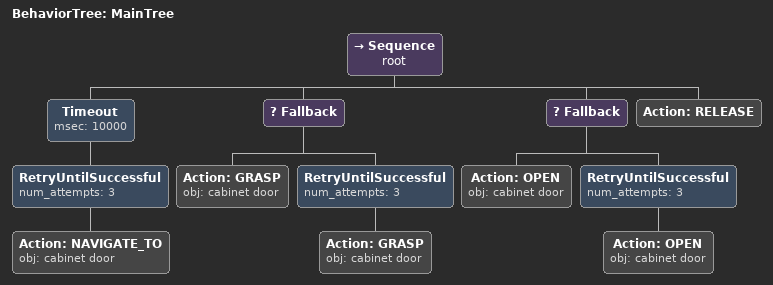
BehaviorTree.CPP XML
<root main_tree_to_execute="MainTree">
  <BehaviorTree ID="MainTree">
    <Sequence name="root">
      <!-- Timeout: Prevent stuck navigation to cabinet door -->
      <Timeout msec="10000">
        <RetryUntilSuccessful num_attempts="3">
          <Action ID="NAVIGATE_TO" obj="cabinet door"/>
        </RetryUntilSuccessful>
      </Timeout>
      <!-- Fallback: Robust grasp with retry if collision/alignment issues -->
      <Fallback>
        <Action ID="GRASP" obj="cabinet door"/>
        <!-- Retry: Adjust trajectory if initial grasp fails -->
        <RetryUntilSuccessful num_attempts="3">
          <Action ID="GRASP" obj="cabinet door"/>
        </RetryUntilSuccessful>
      </Fallback>
      <!-- Fallback: Robust open with retry if stuck -->
      <Fallback>
        <Action ID="OPEN" obj="cabinet door"/>
        <!-- Retry: Increase grip force if open fails -->
        <RetryUntilSuccessful num_attempts="3">
          <Action ID="OPEN" obj="cabinet door"/>
        </RetryUntilSuccessful>
      </Fallback>
      <!-- Release after manipulation for stability -->
      <Action ID="RELEASE"/>
    </Sequence>
  </BehaviorTree>
</root>
